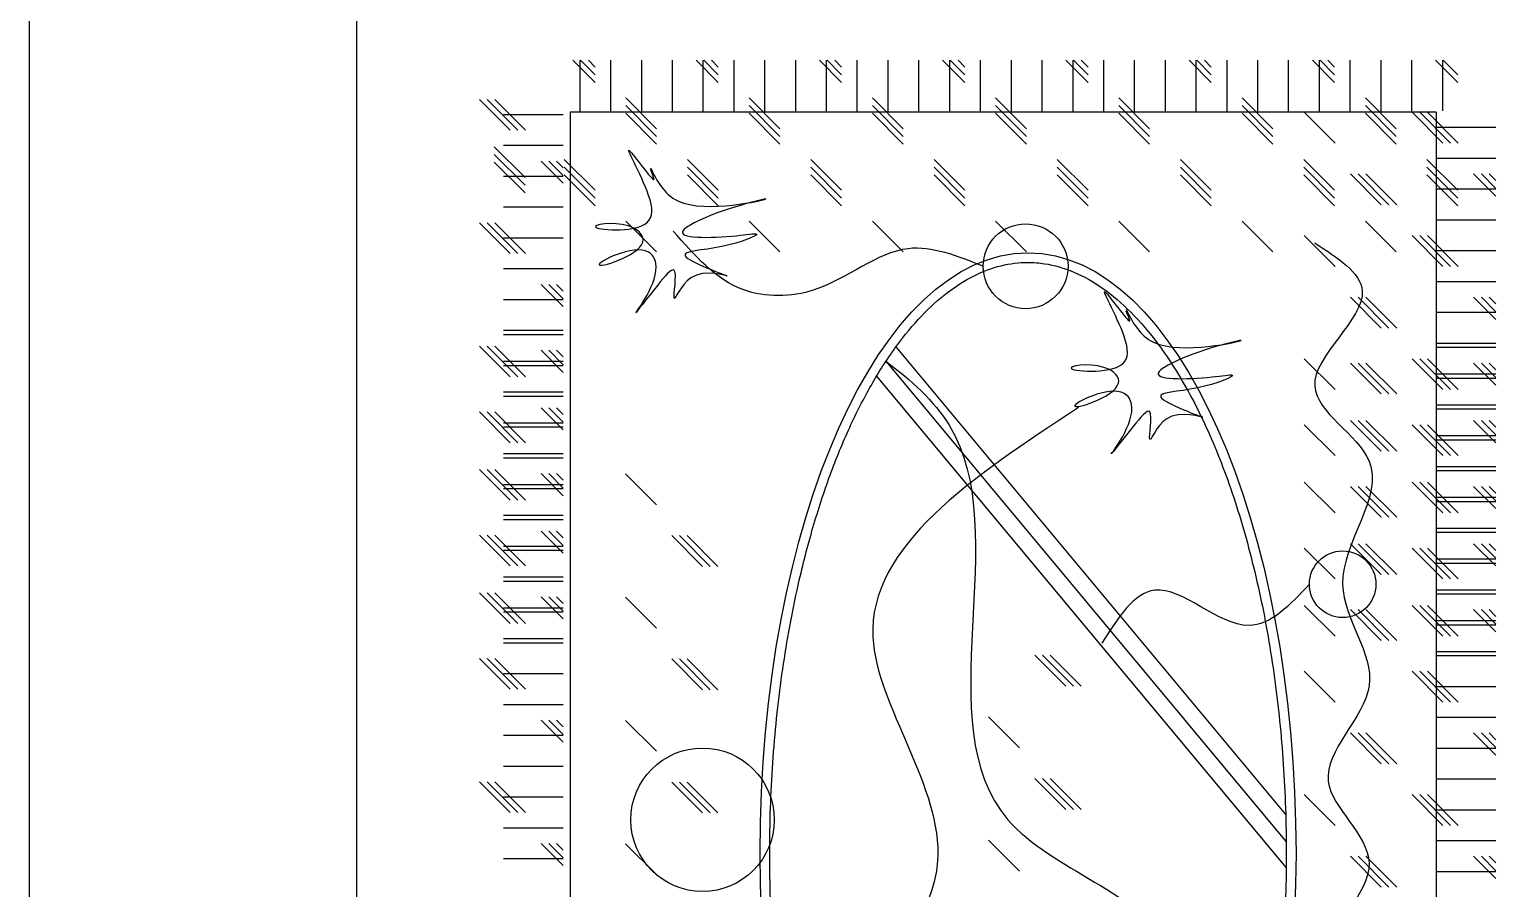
# Model space of a CAD drawing. Header units: inches. Extents: x 10.1 to 52.6, y 12.1 to 36.9.
# Drawn here: x 31.621 to 33.146, y 18.675 to 19.559 of the extents above; entities that cross this region are included whole.
import ezdxf

# ---------------------------------------------------------------- set-up
doc = ezdxf.new("R2010")
doc.units = ezdxf.units.IN
doc.header["$MEASUREMENT"] = 0
for name, color, linetype in [('02', 2, 'Continuous'), ('1', 1, 'Continuous'), ('4', 4, 'Continuous'), ('kadrbm', 4, 'Continuous')]:
    doc.layers.add(name, color=color, linetype=linetype)

# ---------------------------------------------------------------- blocks, each defined once
blk = doc.blocks.new('kadrbm')
at = {"layer": 'kadrbm', "color": 4}
blk.add_lwpolyline([(0, 0), (0, 24.7972), (21, 24.7972), (21, 0), (0, 0)], close=True, dxfattribs=at)
blk.add_lwpolyline([(20.6631, 0.3257), (20.6631, 24.4603), (0.3369, 24.4603), (0.3369, 0.3257), (20.6631, 0.3257)], dxfattribs=at)

msp = doc.modelspace()

# ---------------------------------------------------------------- linework, layer by layer
at = {"layer": '02'}
for p, q in [((32.204, 19.505, -0.3429), (32.1812, 19.5278, -0.3429)), ((32.1882, 19.5278, -0.3429), (32.1882, 19.4743, -0.3429)), ((32.204, 19.5129, -0.3429), (32.1891, 19.5278, -0.3429)), ((32.204, 19.5209, -0.3429), (32.1971, 19.5278, -0.3429)), ((32.2199, 19.5278, -0.3429), (32.2199, 19.4743, -0.3429)), ((32.2517, 19.5278, -0.3429), (32.2517, 19.4743, -0.3429)), ((32.2834, 19.5278, -0.3429), (32.2834, 19.4743, -0.3429)), ((32.331, 19.505, -0.3429), (32.3082, 19.5278, -0.3429)), ((32.3152, 19.5278, -0.3429), (32.3152, 19.4743, -0.3429)), ((32.331, 19.5129, -0.3429), (32.3161, 19.5278, -0.3429)), ((32.331, 19.5209, -0.3429), (32.3241, 19.5278, -0.3429)), ((32.3469, 19.5278, -0.3429), (32.3469, 19.4743, -0.3429)), ((32.3787, 19.5278, -0.3429), (32.3787, 19.4743, -0.3429)), ((32.4104, 19.5278, -0.3429), (32.4104, 19.4743, -0.3429)), ((32.458, 19.505, -0.3429), (32.4352, 19.5278, -0.3429)), ((32.4422, 19.5278, -0.3429), (32.4422, 19.4743, -0.3429)), ((32.458, 19.5129, -0.3429), (32.4431, 19.5278, -0.3429)), ((32.458, 19.5209, -0.3429), (32.4511, 19.5278, -0.3429)), ((32.4739, 19.5278, -0.3429), (32.4739, 19.4743, -0.3429)), ((32.5057, 19.5278, -0.3429), (32.5057, 19.4743, -0.3429)), ((32.5374, 19.5278, -0.3429), (32.5374, 19.4743, -0.3429)), ((32.585, 19.505, -0.3429), (32.5622, 19.5278, -0.3429)), ((32.5692, 19.5278, -0.3429), (32.5692, 19.4743, -0.3429)), ((32.585, 19.5129, -0.3429), (32.5701, 19.5278, -0.3429)), ((32.585, 19.5209, -0.3429), (32.5781, 19.5278, -0.3429)), ((32.6009, 19.5278, -0.3429), (32.6009, 19.4743, -0.3429)), ((32.6327, 19.5278, -0.3429), (32.6327, 19.4743, -0.3429)), ((32.6644, 19.5278, -0.3429), (32.6644, 19.4743, -0.3429)), ((32.712, 19.505, -0.3429), (32.6892, 19.5278, -0.3429)), ((32.6962, 19.5278, -0.3429), (32.6962, 19.4743, -0.3429)), ((32.712, 19.5129, -0.3429), (32.6971, 19.5278, -0.3429)), ((32.712, 19.5209, -0.3429), (32.7051, 19.5278, -0.3429)), ((32.7279, 19.5278, -0.3429), (32.7279, 19.4743, -0.3429)), ((32.7597, 19.5278, -0.3429), (32.7597, 19.4743, -0.3429)), ((32.7914, 19.5278, -0.3429), (32.7914, 19.4743, -0.3429)), ((32.839, 19.505, -0.3429), (32.8162, 19.5278, -0.3429)), ((32.8232, 19.5278, -0.3429), (32.8232, 19.4743, -0.3429)), ((32.839, 19.5129, -0.3429), (32.8241, 19.5278, -0.3429)), ((32.839, 19.5209, -0.3429), (32.8321, 19.5278, -0.3429)), ((32.8549, 19.5278, -0.3429), (32.8549, 19.4743, -0.3429)), ((32.8867, 19.5278, -0.3429), (32.8867, 19.4743, -0.3429)), ((32.9184, 19.5278, -0.3429), (32.9184, 19.4743, -0.3429)), ((32.966, 19.505, -0.3429), (32.9432, 19.5278, -0.3429)), ((32.9502, 19.5278, -0.3429), (32.9502, 19.4743, -0.3429)), ((32.966, 19.5129, -0.3429), (32.9511, 19.5278, -0.3429)), ((32.966, 19.5209, -0.3429), (32.9591, 19.5278, -0.3429)), ((32.9819, 19.5278, -0.3429), (32.9819, 19.4743, -0.3429)), ((33.0137, 19.5278, -0.3429), (33.0137, 19.4743, -0.3429)), ((33.0454, 19.5278, -0.3429), (33.0454, 19.4743, -0.3429)), ((33.093, 19.505, -0.3429), (33.0702, 19.5278, -0.3429)), ((33.0772, 19.5278, -0.3429), (33.0772, 19.4759, -0.3429)), ((33.093, 19.5129, -0.3429), (33.0781, 19.5278, -0.3429)), ((32.2675, 19.4574, -0.3429), (32.2358, 19.4891, -0.3429)), ((32.3945, 19.4574, -0.3429), (32.3628, 19.4891, -0.3429)), ((32.5215, 19.4574, -0.3429), (32.4898, 19.4891, -0.3429)), ((32.6485, 19.4574, -0.3429), (32.6168, 19.4891, -0.3429)), ((32.7755, 19.4574, -0.3429), (32.7438, 19.4891, -0.3429)), ((32.9025, 19.4574, -0.3429), (32.8708, 19.4891, -0.3429)), ((33.0295, 19.4574, -0.3429), (32.9978, 19.4891, -0.3429)), ((32.0849, 19.4875, -0.3429), (32.1166, 19.4558, -0.3429)), ((32.0928, 19.4875, -0.3429), (32.1245, 19.4558, -0.3429)), ((32.1007, 19.4875, -0.3429), (32.1325, 19.4558, -0.3429)), ((32.1783, 19.4743, -0.3429), (32.1783, 17.8922, -0.3429)), ((33.0707, 19.4743, -0.3429), (32.1783, 19.4743, -0.3429)), ((32.2675, 19.4494, -0.3429), (32.2358, 19.4812, -0.3429)), ((32.3945, 19.4494, -0.3429), (32.3628, 19.4812, -0.3429)), ((32.5215, 19.4494, -0.3429), (32.4898, 19.4812, -0.3429)), ((32.6485, 19.4494, -0.3429), (32.6168, 19.4812, -0.3429)), ((32.7755, 19.4494, -0.3429), (32.7438, 19.4812, -0.3429)), ((32.9025, 19.4494, -0.3429), (32.8708, 19.4812, -0.3429)), ((32.9348, 19.4743, -0.3429), (32.9666, 19.4426, -0.3429)), ((33.0295, 19.4494, -0.3429), (32.9978, 19.4812, -0.3429)), ((33.0459, 19.4743, -0.3429), (33.0777, 19.4426, -0.3429)), ((33.0539, 19.4743, -0.3429), (33.0856, 19.4426, -0.3429)), ((33.0618, 19.4743, -0.3429), (33.0936, 19.4426, -0.3429)), ((33.0707, 19.4743, -0.3429), (33.0707, 17.8922, -0.3429)), ((32.1712, 19.4717, -0.3429), (32.1096, 19.4717, -0.3429)), ((32.2675, 19.4415, -0.3429), (32.2358, 19.4732, -0.3429)), ((32.3945, 19.4415, -0.3429), (32.3628, 19.4732, -0.3429)), ((32.5215, 19.4415, -0.3429), (32.4898, 19.4732, -0.3429)), ((32.6485, 19.4415, -0.3429), (32.6168, 19.4732, -0.3429)), ((32.7755, 19.4415, -0.3429), (32.7438, 19.4732, -0.3429)), ((32.9025, 19.4415, -0.3429), (32.8708, 19.4732, -0.3429)), ((33.0295, 19.4415, -0.3429), (32.9978, 19.4732, -0.3429)), ((33.1323, 19.4585, -0.3429), (33.0707, 19.4585, -0.3429)), ((32.1319, 19.4071, -0.3429), (32.1002, 19.4388, -0.3429)), ((32.1319, 19.3991, -0.3429), (32.1002, 19.4309, -0.3429)), ((32.1712, 19.4399, -0.3429), (32.1096, 19.4399, -0.3429)), ((32.1319, 19.3912, -0.3429), (32.1002, 19.4229, -0.3429)), ((32.1484, 19.424, -0.3429), (32.1712, 19.4012, -0.3429)), ((32.1563, 19.424, -0.3429), (32.1712, 19.4091, -0.3429)), ((32.1642, 19.424, -0.3429), (32.1712, 19.4171, -0.3429)), ((32.204, 19.3939, -0.3429), (32.1723, 19.4256, -0.3429)), ((32.204, 19.3859, -0.3429), (32.1723, 19.4177, -0.3429)), ((32.331, 19.3939, -0.3429), (32.2993, 19.4256, -0.3429)), ((32.331, 19.3859, -0.3429), (32.2993, 19.4177, -0.3429)), ((32.458, 19.3939, -0.3429), (32.4263, 19.4256, -0.3429)), ((32.458, 19.3859, -0.3429), (32.4263, 19.4177, -0.3429)), ((32.585, 19.3939, -0.3429), (32.5533, 19.4256, -0.3429)), ((32.585, 19.3859, -0.3429), (32.5533, 19.4177, -0.3429)), ((32.712, 19.3939, -0.3429), (32.6803, 19.4256, -0.3429)), ((32.712, 19.3859, -0.3429), (32.6803, 19.4177, -0.3429)), ((32.839, 19.3939, -0.3429), (32.8073, 19.4256, -0.3429)), ((32.839, 19.3859, -0.3429), (32.8073, 19.4177, -0.3429)), ((32.966, 19.3939, -0.3429), (32.9343, 19.4256, -0.3429)), ((32.966, 19.3859, -0.3429), (32.9343, 19.4177, -0.3429)), ((33.093, 19.3939, -0.3429), (33.0613, 19.4256, -0.3429)), ((33.093, 19.3859, -0.3429), (33.0613, 19.4177, -0.3429)), ((33.1323, 19.4267, -0.3429), (33.0707, 19.4267, -0.3429)), ((32.1712, 19.4082, -0.3429), (32.1096, 19.4082, -0.3429)), ((32.204, 19.378, -0.3429), (32.1723, 19.4097, -0.3429)), ((32.331, 19.378, -0.3429), (32.2993, 19.4097, -0.3429)), ((32.458, 19.378, -0.3429), (32.4263, 19.4097, -0.3429)), ((32.585, 19.378, -0.3429), (32.5533, 19.4097, -0.3429)), ((32.712, 19.378, -0.3429), (32.6803, 19.4097, -0.3429)), ((32.839, 19.378, -0.3429), (32.8073, 19.4097, -0.3429)), ((32.966, 19.378, -0.3429), (32.9343, 19.4097, -0.3429)), ((32.9824, 19.4108, -0.3429), (33.0142, 19.3791, -0.3429)), ((32.9904, 19.4108, -0.3429), (33.0221, 19.3791, -0.3429)), ((32.9983, 19.4108, -0.3429), (33.0301, 19.3791, -0.3429)), ((33.093, 19.378, -0.3429), (33.0613, 19.4097, -0.3429)), ((33.1094, 19.4108, -0.3429), (33.1323, 19.388, -0.3429)), ((33.1174, 19.4108, -0.3429), (33.1323, 19.3959, -0.3429)), ((33.1253, 19.4108, -0.3429), (33.1323, 19.4039, -0.3429)), ((33.1323, 19.395, -0.3429), (33.0707, 19.395, -0.3429)), ((32.1712, 19.3764, -0.3429), (32.1096, 19.3764, -0.3429)), ((32.0849, 19.3605, -0.3429), (32.1166, 19.3288, -0.3429)), ((32.0928, 19.3605, -0.3429), (32.1245, 19.3288, -0.3429)), ((32.1007, 19.3605, -0.3429), (32.1325, 19.3288, -0.3429)), ((32.2675, 19.3304, -0.3429), (32.2358, 19.3621, -0.3429)), ((32.3945, 19.3304, -0.3429), (32.3628, 19.3621, -0.3429)), ((32.5215, 19.3304, -0.3429), (32.4898, 19.3621, -0.3429)), ((32.6485, 19.3304, -0.3429), (32.6168, 19.3621, -0.3429)), ((32.7755, 19.3304, -0.3429), (32.7438, 19.3621, -0.3429)), ((32.9025, 19.3304, -0.3429), (32.8708, 19.3621, -0.3429)), ((33.0295, 19.3304, -0.3429), (32.9978, 19.3621, -0.3429)), ((33.1323, 19.3632, -0.3429), (33.0707, 19.3632, -0.3429)), ((32.1712, 19.3447, -0.3429), (32.1096, 19.3447, -0.3429)), ((32.9348, 19.3473, -0.3429), (32.9666, 19.3156, -0.3429)), ((33.0459, 19.3473, -0.3429), (33.0777, 19.3156, -0.3429)), ((33.0539, 19.3473, -0.3429), (33.0856, 19.3156, -0.3429)), ((33.0618, 19.3473, -0.3429), (33.0936, 19.3156, -0.3429)), ((33.1323, 19.3315, -0.3429), (33.0707, 19.3315, -0.3429)), ((32.1712, 19.3129, -0.3429), (32.1096, 19.3129, -0.3429)), ((32.1484, 19.297, -0.3429), (32.1712, 19.2742, -0.3429)), ((32.1563, 19.297, -0.3429), (32.1712, 19.2821, -0.3429)), ((32.1642, 19.297, -0.3429), (32.1712, 19.2901, -0.3429)), ((33.1323, 19.2997, -0.3429), (33.0707, 19.2997, -0.3429)), ((32.1712, 19.2812, -0.3429), (32.1096, 19.2812, -0.3429)), ((32.9824, 19.2838, -0.3429), (33.0142, 19.2521, -0.3429)), ((32.9904, 19.2838, -0.3429), (33.0221, 19.2521, -0.3429)), ((32.9983, 19.2838, -0.3429), (33.0301, 19.2521, -0.3429)), ((33.1094, 19.2838, -0.3429), (33.1323, 19.261, -0.3429)), ((33.1174, 19.2838, -0.3429), (33.1323, 19.2689, -0.3429)), ((33.1253, 19.2838, -0.3429), (33.1323, 19.2769, -0.3429)), ((33.1323, 19.268, -0.3429), (33.0707, 19.268, -0.3429)), ((32.1712, 19.2494, -0.3429), (32.1096, 19.2494, -0.3429)), ((32.1712, 19.2451, -0.3429), (32.1096, 19.2451, -0.3429)), ((32.0849, 19.2335, -0.3429), (32.1166, 19.2018, -0.3429)), ((32.0928, 19.2335, -0.3429), (32.1245, 19.2018, -0.3429)), ((32.1007, 19.2335, -0.3429), (32.1325, 19.2018, -0.3429)), ((33.1323, 19.2362, -0.3429), (33.0707, 19.2362, -0.3429)), ((33.1323, 19.2319, -0.3429), (33.0707, 19.2319, -0.3429)), ((32.1712, 19.2177, -0.3429), (32.1096, 19.2177, -0.3429)), ((32.1484, 19.2292, -0.3429), (32.1712, 19.2064, -0.3429)), ((32.1563, 19.2292, -0.3429), (32.1712, 19.2143, -0.3429)), ((32.1642, 19.2292, -0.3429), (32.1712, 19.2223, -0.3429)), ((32.9348, 19.2203, -0.3429), (32.9666, 19.1886, -0.3429)), ((32.9824, 19.216, -0.3429), (33.0142, 19.1843, -0.3429)), ((32.9904, 19.216, -0.3429), (33.0221, 19.1843, -0.3429)), ((32.9983, 19.216, -0.3429), (33.0301, 19.1843, -0.3429)), ((33.0459, 19.2203, -0.3429), (33.0777, 19.1886, -0.3429)), ((33.0539, 19.2203, -0.3429), (33.0856, 19.1886, -0.3429)), ((33.0618, 19.2203, -0.3429), (33.0936, 19.1886, -0.3429)), ((33.1094, 19.216, -0.3429), (33.1323, 19.1932, -0.3429)), ((33.1174, 19.216, -0.3429), (33.1323, 19.2011, -0.3429)), ((33.1253, 19.216, -0.3429), (33.1323, 19.2091, -0.3429)), ((32.1712, 19.2133, -0.3429), (32.1096, 19.2133, -0.3429)), ((33.1323, 19.2045, -0.3429), (33.0707, 19.2045, -0.3429)), ((33.1323, 19.2001, -0.3429), (33.0707, 19.2001, -0.3429)), ((32.1712, 19.1859, -0.3429), (32.1096, 19.1859, -0.3429)), ((32.1712, 19.1816, -0.3429), (32.1096, 19.1816, -0.3429)), ((32.1484, 19.17, -0.3429), (32.1712, 19.1472, -0.3429)), ((32.1563, 19.17, -0.3429), (32.1712, 19.1551, -0.3429)), ((32.1642, 19.17, -0.3429), (32.1712, 19.1631, -0.3429)), ((33.1323, 19.1727, -0.3429), (33.0707, 19.1727, -0.3429)), ((32.0849, 19.1657, -0.3429), (32.1166, 19.134, -0.3429)), ((32.0928, 19.1657, -0.3429), (32.1245, 19.134, -0.3429)), ((32.1007, 19.1657, -0.3429), (32.1325, 19.134, -0.3429)), ((32.1712, 19.1542, -0.3429), (32.1096, 19.1542, -0.3429)), ((32.9824, 19.1568, -0.3429), (33.0142, 19.1251, -0.3429)), ((32.9904, 19.1568, -0.3429), (33.0221, 19.1251, -0.3429)), ((32.9983, 19.1568, -0.3429), (33.0301, 19.1251, -0.3429)), ((33.1323, 19.1684, -0.3429), (33.0707, 19.1684, -0.3429)), ((33.1094, 19.1568, -0.3429), (33.1323, 19.134, -0.3429)), ((33.1174, 19.1568, -0.3429), (33.1323, 19.1419, -0.3429)), ((33.1253, 19.1568, -0.3429), (33.1323, 19.1499, -0.3429)), ((32.1712, 19.1498, -0.3429), (32.1096, 19.1498, -0.3429)), ((32.9348, 19.1525, -0.3429), (32.9666, 19.1208, -0.3429)), ((33.0459, 19.1525, -0.3429), (33.0777, 19.1208, -0.3429)), ((33.0539, 19.1525, -0.3429), (33.0856, 19.1208, -0.3429)), ((33.0618, 19.1525, -0.3429), (33.0936, 19.1208, -0.3429)), ((33.1323, 19.141, -0.3429), (33.0707, 19.141, -0.3429)), ((33.1323, 19.1366, -0.3429), (33.0707, 19.1366, -0.3429)), ((32.1712, 19.1224, -0.3429), (32.1096, 19.1224, -0.3429)), ((32.1712, 19.1181, -0.3429), (32.1096, 19.1181, -0.3429)), ((33.1323, 19.1092, -0.3429), (33.0707, 19.1092, -0.3429)), ((32.0849, 19.1065, -0.3429), (32.1166, 19.0748, -0.3429)), ((32.0928, 19.1065, -0.3429), (32.1245, 19.0748, -0.3429)), ((32.1007, 19.1065, -0.3429), (32.1325, 19.0748, -0.3429)), ((32.1484, 19.1022, -0.3429), (32.1712, 19.0794, -0.3429)), ((32.1563, 19.1022, -0.3429), (32.1712, 19.0873, -0.3429)), ((32.1642, 19.1022, -0.3429), (32.1712, 19.0953, -0.3429)), ((32.2354, 19.1018, -0.3429), (32.2672, 19.0701, -0.3429)), ((32.9348, 19.0933, -0.3429), (32.9666, 19.0616, -0.3429)), ((33.0459, 19.0933, -0.3429), (33.0777, 19.0616, -0.3429)), ((33.0539, 19.0933, -0.3429), (33.0856, 19.0616, -0.3429)), ((33.0618, 19.0933, -0.3429), (33.0936, 19.0616, -0.3429)), ((33.1323, 19.1049, -0.3429), (33.0707, 19.1049, -0.3429)), ((32.1712, 19.0907, -0.3429), (32.1096, 19.0907, -0.3429)), ((32.1712, 19.0863, -0.3429), (32.1096, 19.0863, -0.3429)), ((32.9824, 19.089, -0.3429), (33.0142, 19.0573, -0.3429)), ((32.9904, 19.089, -0.3429), (33.0221, 19.0573, -0.3429)), ((32.9983, 19.089, -0.3429), (33.0301, 19.0573, -0.3429)), ((33.1323, 19.0775, -0.3429), (33.0707, 19.0775, -0.3429)), ((33.1094, 19.089, -0.3429), (33.1323, 19.0662, -0.3429)), ((33.1174, 19.089, -0.3429), (33.1323, 19.0741, -0.3429)), ((33.1253, 19.089, -0.3429), (33.1323, 19.0821, -0.3429)), ((33.1323, 19.0731, -0.3429), (33.0707, 19.0731, -0.3429)), ((32.1712, 19.0589, -0.3429), (32.1096, 19.0589, -0.3429)), ((32.1712, 19.0546, -0.3429), (32.1096, 19.0546, -0.3429)), ((32.0849, 19.0387, -0.3429), (32.1166, 19.007, -0.3429)), ((32.0928, 19.0387, -0.3429), (32.1245, 19.007, -0.3429)), ((32.1007, 19.0387, -0.3429), (32.1325, 19.007, -0.3429)), ((32.1484, 19.043, -0.3429), (32.1712, 19.0202, -0.3429)), ((32.1563, 19.043, -0.3429), (32.1712, 19.0281, -0.3429)), ((32.1642, 19.043, -0.3429), (32.1712, 19.0361, -0.3429)), ((32.283, 19.0383, -0.3429), (32.3148, 19.0066, -0.3429)), ((32.291, 19.0383, -0.3429), (32.3227, 19.0066, -0.3429)), ((32.2989, 19.0383, -0.3429), (32.3307, 19.0066, -0.3429)), ((33.1323, 19.0457, -0.3429), (33.0707, 19.0457, -0.3429)), ((33.1323, 19.0414, -0.3429), (33.0707, 19.0414, -0.3429)), ((32.1712, 19.0272, -0.3429), (32.1096, 19.0272, -0.3429)), ((32.1712, 19.0228, -0.3429), (32.1096, 19.0228, -0.3429)), ((32.9348, 19.0255, -0.3429), (32.9666, 18.9938, -0.3429)), ((32.9824, 19.0298, -0.3429), (33.0142, 18.9981, -0.3429)), ((32.9904, 19.0298, -0.3429), (33.0221, 18.9981, -0.3429)), ((32.9983, 19.0298, -0.3429), (33.0301, 18.9981, -0.3429)), ((33.0459, 19.0255, -0.3429), (33.0777, 18.9938, -0.3429)), ((33.0539, 19.0255, -0.3429), (33.0856, 18.9938, -0.3429)), ((33.0618, 19.0255, -0.3429), (33.0936, 18.9938, -0.3429)), ((33.1094, 19.0298, -0.3429), (33.1323, 19.007, -0.3429)), ((33.1174, 19.0298, -0.3429), (33.1323, 19.0149, -0.3429)), ((33.1253, 19.0298, -0.3429), (33.1323, 19.0229, -0.3429)), ((33.1323, 19.014, -0.3429), (33.0707, 19.014, -0.3429)), ((33.1323, 19.0096, -0.3429), (33.0707, 19.0096, -0.3429)), ((32.1712, 18.9954, -0.3429), (32.1096, 18.9954, -0.3429)), ((32.1712, 18.9911, -0.3429), (32.1096, 18.9911, -0.3429)), ((32.0849, 18.9795, -0.3429), (32.1166, 18.9478, -0.3429)), ((32.0928, 18.9795, -0.3429), (32.1245, 18.9478, -0.3429)), ((32.1007, 18.9795, -0.3429), (32.1325, 18.9478, -0.3429)), ((32.1484, 18.9752, -0.3429), (32.1712, 18.9524, -0.3429)), ((32.1563, 18.9752, -0.3429), (32.1712, 18.9603, -0.3429)), ((32.1642, 18.9752, -0.3429), (32.1712, 18.9683, -0.3429)), ((32.2354, 18.9748, -0.3429), (32.2672, 18.9431, -0.3429)), ((33.1323, 18.9822, -0.3429), (33.0707, 18.9822, -0.3429)), ((33.1323, 18.9779, -0.3429), (33.0707, 18.9779, -0.3429)), ((32.1712, 18.9637, -0.3429), (32.1096, 18.9637, -0.3429)), ((32.1712, 18.9593, -0.3429), (32.1096, 18.9593, -0.3429)), ((32.9348, 18.9663, -0.3429), (32.9666, 18.9346, -0.3429)), ((32.9824, 18.962, -0.3429), (33.0142, 18.9303, -0.3429)), ((32.9904, 18.962, -0.3429), (33.0221, 18.9303, -0.3429)), ((32.9983, 18.962, -0.3429), (33.0301, 18.9303, -0.3429)), ((33.0459, 18.9663, -0.3429), (33.0777, 18.9346, -0.3429)), ((33.0539, 18.9663, -0.3429), (33.0856, 18.9346, -0.3429)), ((33.0618, 18.9663, -0.3429), (33.0936, 18.9346, -0.3429)), ((33.1094, 18.962, -0.3429), (33.1323, 18.9392, -0.3429)), ((33.1174, 18.962, -0.3429), (33.1323, 18.9471, -0.3429)), ((33.1253, 18.962, -0.3429), (33.1323, 18.9551, -0.3429)), ((33.1323, 18.9505, -0.3429), (33.0707, 18.9505, -0.3429)), ((33.1323, 18.9461, -0.3429), (33.0707, 18.9461, -0.3429)), ((32.1712, 18.9319, -0.3429), (32.1096, 18.9319, -0.3429)), ((32.1712, 18.9276, -0.3429), (32.1096, 18.9276, -0.3429)), ((32.0849, 18.9117, -0.3429), (32.1166, 18.88, -0.3429)), ((32.0928, 18.9117, -0.3429), (32.1245, 18.88, -0.3429)), ((32.1007, 18.9117, -0.3429), (32.1325, 18.88, -0.3429)), ((32.283, 18.9113, -0.3429), (32.3148, 18.8796, -0.3429)), ((32.291, 18.9113, -0.3429), (32.3227, 18.8796, -0.3429)), ((32.2989, 18.9113, -0.3429), (32.3307, 18.8796, -0.3429)), ((32.6572, 18.9151, -0.3429), (32.689, 18.8833, -0.3429)), ((32.6652, 18.9151, -0.3429), (32.6969, 18.8833, -0.3429)), ((32.6731, 18.9151, -0.3429), (32.7049, 18.8833, -0.3429)), ((33.1323, 18.9187, -0.3429), (33.0707, 18.9187, -0.3429)), ((33.1323, 18.9144, -0.3429), (33.0707, 18.9144, -0.3429)), ((32.1712, 18.8958, -0.3429), (32.1096, 18.8958, -0.3429)), ((32.9348, 18.8985, -0.3429), (32.9666, 18.8668, -0.3429)), ((33.0459, 18.8985, -0.3429), (33.0777, 18.8668, -0.3429)), ((33.0539, 18.8985, -0.3429), (33.0856, 18.8668, -0.3429)), ((33.0618, 18.8985, -0.3429), (33.0936, 18.8668, -0.3429)), ((33.1323, 18.8826, -0.3429), (33.0707, 18.8826, -0.3429)), ((32.1712, 18.8641, -0.3429), (32.1096, 18.8641, -0.3429)), ((32.6096, 18.8516, -0.3429), (32.6414, 18.8198, -0.3429)), ((33.1323, 18.8509, -0.3429), (33.0707, 18.8509, -0.3429)), ((32.1484, 18.8482, -0.3429), (32.1712, 18.8254, -0.3429)), ((32.1563, 18.8482, -0.3429), (32.1712, 18.8333, -0.3429)), ((32.1642, 18.8482, -0.3429), (32.1712, 18.8413, -0.3429)), ((32.2354, 18.8478, -0.3429), (32.2672, 18.8161, -0.3429)), ((32.9824, 18.835, -0.3429), (33.0142, 18.8033, -0.3429)), ((32.9904, 18.835, -0.3429), (33.0221, 18.8033, -0.3429)), ((32.9983, 18.835, -0.3429), (33.0301, 18.8033, -0.3429)), ((33.1094, 18.835, -0.3429), (33.1323, 18.8122, -0.3429)), ((33.1174, 18.835, -0.3429), (33.1323, 18.8201, -0.3429)), ((33.1253, 18.835, -0.3429), (33.1323, 18.8281, -0.3429)), ((32.1712, 18.8323, -0.3429), (32.1096, 18.8323, -0.3429)), ((33.1323, 18.8191, -0.3429), (33.0707, 18.8191, -0.3429)), ((32.1712, 18.8006, -0.3429), (32.1096, 18.8006, -0.3429)), ((32.6572, 18.7881, -0.3429), (32.689, 18.7563, -0.3429)), ((32.6652, 18.7881, -0.3429), (32.6969, 18.7563, -0.3429)), ((32.6731, 18.7881, -0.3429), (32.7049, 18.7563, -0.3429)), ((33.1323, 18.7874, -0.3429), (33.0707, 18.7874, -0.3429)), ((32.0849, 18.7847, -0.3429), (32.1166, 18.753, -0.3429)), ((32.0928, 18.7847, -0.3429), (32.1245, 18.753, -0.3429)), ((32.1007, 18.7847, -0.3429), (32.1325, 18.753, -0.3429)), ((32.283, 18.7843, -0.3429), (32.3148, 18.7526, -0.3429)), ((32.291, 18.7843, -0.3429), (32.3227, 18.7526, -0.3429)), ((32.2989, 18.7843, -0.3429), (32.3307, 18.7526, -0.3429)), ((32.1712, 18.7688, -0.3429), (32.1096, 18.7688, -0.3429)), ((32.9348, 18.7715, -0.3429), (32.9666, 18.7398, -0.3429)), ((33.0459, 18.7715, -0.3429), (33.0777, 18.7398, -0.3429)), ((33.0539, 18.7715, -0.3429), (33.0856, 18.7398, -0.3429)), ((33.0618, 18.7715, -0.3429), (33.0936, 18.7398, -0.3429)), ((33.1323, 18.7556, -0.3429), (33.0707, 18.7556, -0.3429)), ((32.1712, 18.7371, -0.3429), (32.1096, 18.7371, -0.3429)), ((32.1484, 18.7212, -0.3429), (32.1712, 18.6984, -0.3429)), ((32.1563, 18.7212, -0.3429), (32.1712, 18.7063, -0.3429)), ((32.1642, 18.7212, -0.3429), (32.1712, 18.7143, -0.3429)), ((32.2354, 18.7208, -0.3429), (32.2672, 18.6891, -0.3429)), ((32.6096, 18.7246, -0.3429), (32.6414, 18.6928, -0.3429)), ((33.1323, 18.7239, -0.3429), (33.0707, 18.7239, -0.3429)), ((32.1712, 18.7053, -0.3429), (32.1096, 18.7053, -0.3429)), ((32.9824, 18.708, -0.3429), (33.0142, 18.6763, -0.3429)), ((32.9904, 18.708, -0.3429), (33.0221, 18.6763, -0.3429)), ((32.9983, 18.708, -0.3429), (33.0301, 18.6763, -0.3429)), ((33.1094, 18.708, -0.3429), (33.1323, 18.6852, -0.3429)), ((33.1174, 18.708, -0.3429), (33.1323, 18.6931, -0.3429)), ((33.1253, 18.708, -0.3429), (33.1323, 18.7011, -0.3429)), ((33.1323, 18.6921, -0.3429), (33.0707, 18.6921, -0.3429))]:
    msp.add_line(p, q, dxfattribs=at)
for centre, radius in [((32.6477, 19.3157, -0.3429), 0.0437), ((32.9744, 18.9882, -0.3429), 0.0343), ((32.3148, 18.7456, -0.3429), 0.0739)]:
    msp.add_circle(centre, radius, dxfattribs=at)
for points in [[(32.2611, 19.4171, -0.3429), (32.2893, 19.3831, -0.3429), (32.3799, 19.385, -0.3429), (32.3063, 19.3604, -0.3429), (32.295, 19.3529, -0.3429), (32.3497, 19.3472, -0.3429), (32.3704, 19.3491, -0.3429), (32.3346, 19.3359, -0.3429), (32.2969, 19.3265, -0.3429), (32.3403, 19.3057, -0.3429), (32.3026, 19.3038, -0.3429), (32.2856, 19.283, -0.3429), (32.2856, 19.3113, -0.3429), (32.2686, 19.2962, -0.3429), (32.246, 19.2679, -0.3429), (32.2667, 19.3189, -0.3429), (32.2592, 19.3302, -0.3429), (32.2083, 19.317, -0.3429), (32.2535, 19.3434, -0.3429), (32.2441, 19.3548, -0.3429), (32.2045, 19.3567, -0.3429), (32.2573, 19.3604, -0.3429), (32.2592, 19.3887, -0.3429), (32.2403, 19.434, -0.3429), (32.2648, 19.4057, -0.3429), (32.2611, 19.4152, -0.3429)], [(32.604, 19.3157, -0.3429), (32.5266, 19.3338, -0.3429), (32.4298, 19.2914, -0.3429), (32.3572, 19.2914, -0.3429), (32.2846, 19.352, -0.3429)], [(32.9456, 19.3397, -0.3429), (32.9946, 19.2905, -0.3429), (32.9456, 19.1923, -0.3429), (33.0016, 19.1151, -0.3429), (32.9744, 18.9882, -0.3429), (33.0016, 18.8835, -0.3429), (32.9596, 18.7853, -0.3429), (33.0016, 18.7011, -0.3429), (32.9666, 18.6028, -0.3429), (33.0086, 18.5467, -0.3429), (32.9596, 18.4625, -0.3429), (32.9876, 18.3221, -0.3429), (32.9547, 18.2687, -0.3429)], [(32.7512, 19.2715, -0.3429), (32.7795, 19.2375, -0.3429), (32.87, 19.2394, -0.3429), (32.7965, 19.2149, -0.3429), (32.7852, 19.2073, -0.3429), (32.8398, 19.2017, -0.3429), (32.8606, 19.2036, -0.3429), (32.8248, 19.1904, -0.3429), (32.787, 19.1809, -0.3429), (32.8304, 19.1601, -0.3429), (32.7927, 19.1583, -0.3429), (32.7757, 19.1375, -0.3429), (32.7757, 19.1658, -0.3429), (32.7587, 19.1507, -0.3429), (32.7361, 19.1224, -0.3429), (32.7569, 19.1734, -0.3429), (32.7493, 19.1847, -0.3429), (32.6984, 19.1715, -0.3429), (32.7437, 19.1979, -0.3429), (32.7342, 19.2092, -0.3429), (32.6946, 19.2111, -0.3429), (32.7474, 19.2149, -0.3429), (32.7493, 19.2432, -0.3429), (32.7305, 19.2885, -0.3429), (32.755, 19.2602, -0.3429), (32.7512, 19.2696, -0.3429)], [(32.7021, 19.1701, -0.3429), (32.4903, 18.9336, -0.3429), (32.5569, 18.7032, -0.3429), (32.4903, 18.5455, -0.3429), (32.6235, 18.1817, -0.3429), (32.7687, 18.0604, -0.3429), (32.6245, 17.8922, -0.3429)], [(32.9402, 18.9882, -0.3429), (32.8776, 18.9457, -0.3429), (32.7808, 18.9821, -0.3429), (32.7263, 18.9275, -0.3429)]]:
    msp.add_spline(points, degree=3, dxfattribs=at)
msp.add_open_spline([(32.5038, 19.2179, -0.3429), (32.5297, 19.1981, -0.3429), (32.6578, 19.0861, -0.3429), (32.4968, 18.7397, -0.3429), (32.8467, 18.6499, -0.3429), (32.792, 18.4112, -0.3429), (32.9948, 18.3019, -0.3429), (32.9443, 18.1757, -0.3429), (32.92, 18.115, -0.3429)], degree=3, knots=[30.386398, 30.386398, 30.386398, 30.386398, 124.283033, 535.060141, 750.712023, 936.222926, 1121.695997, 1294.16589, 1294.16589, 1294.16589, 1294.16589], dxfattribs=at)
at = {"layer": '1'}
for p, q in [((32.514, 19.2326, -0.3429), (32.9157, 18.7506, -0.3429)), ((32.5038, 19.2179, -0.3429), (32.9163, 18.723, -0.3429)), ((32.4941, 19.2025, -0.3429), (32.9162, 18.6961, -0.3429))]:
    msp.add_line(p, q, dxfattribs=at)
msp.add_open_spline([(32.6502, 19.3196, -0.3429), (32.6409, 19.3196, -0.3429), (32.6316, 19.3185, -0.3429), (32.6131, 19.3139, -0.3429), (32.6039, 19.3105, -0.3429), (32.5854, 19.3013, -0.3429), (32.5762, 19.2955, -0.3429), (32.5581, 19.2817, -0.3429), (32.5491, 19.2736, -0.3429), (32.5315, 19.2551, -0.3429), (32.5229, 19.2448, -0.3429), (32.5062, 19.2219, -0.3429), (32.498, 19.2094, -0.3429), (32.4824, 19.1824, -0.3429), (32.4749, 19.1679, -0.3429), (32.4606, 19.1372, -0.3429), (32.4538, 19.1209, -0.3429), (32.4411, 19.0866, -0.3429), (32.4351, 19.0687, -0.3429), (32.4241, 19.0315, -0.3429), (32.4191, 19.0122, -0.3429), (32.4081, 18.9647, -0.3429), (32.4027, 18.9359, -0.3429), (32.3938, 18.8767, -0.3429), (32.3904, 18.8464, -0.3429), (32.3856, 18.7849, -0.3429), (32.3843, 18.7537, -0.3429), (32.3838, 18.6912, -0.3429), (32.3846, 18.66, -0.3429), (32.3883, 18.5981, -0.3429), (32.3912, 18.5675, -0.3429), (32.3991, 18.5076, -0.3429), (32.404, 18.4783, -0.3429), (32.4159, 18.4219, -0.3429), (32.4227, 18.3947, -0.3429), (32.4382, 18.3431, -0.3429), (32.4468, 18.3186, -0.3429), (32.4656, 18.273, -0.3429), (32.4757, 18.2519, -0.3429), (32.4954, 18.2166, -0.3429), (32.5048, 18.2019, -0.3429), (32.5242, 18.1753, -0.3429), (32.5343, 18.1635, -0.3429), (32.5548, 18.143, -0.3429), (32.5653, 18.1342, -0.3429), (32.5847, 18.1211, -0.3429), (32.5936, 18.1162, -0.3429), (32.6114, 18.1087, -0.3429), (32.6203, 18.1059, -0.3429), (32.6381, 18.1026, -0.3429), (32.647, 18.102, -0.3429), (32.6649, 18.103, -0.3429), (32.6738, 18.1045, -0.3429), (32.6916, 18.1096, -0.3429), (32.7005, 18.1133, -0.3429), (32.7182, 18.1227, -0.3429), (32.7271, 18.1285, -0.3429), (32.7445, 18.1423, -0.3429), (32.7531, 18.1502, -0.3429), (32.77, 18.1683, -0.3429), (32.7783, 18.1783, -0.3429), (32.7944, 18.2004, -0.3429), (32.8022, 18.2124, -0.3429), (32.8173, 18.2384, -0.3429), (32.8245, 18.2523, -0.3429), (32.8383, 18.2817, -0.3429), (32.8449, 18.2973, -0.3429), (32.8573, 18.3299, -0.3429), (32.8632, 18.347, -0.3429), (32.8762, 18.3897, -0.3429), (32.883, 18.4159, -0.3429), (32.8948, 18.4703, -0.3429), (32.8997, 18.4986, -0.3429), (32.9078, 18.5564, -0.3429), (32.9109, 18.586, -0.3429), (32.9151, 18.6459, -0.3429), (32.9162, 18.6762, -0.3429), (32.9164, 18.7368, -0.3429), (32.9155, 18.7671, -0.3429), (32.9117, 18.8272, -0.3429), (32.9088, 18.8568, -0.3429), (32.9011, 18.9149, -0.3429), (32.8963, 18.9433, -0.3429), (32.8849, 18.9981, -0.3429), (32.8782, 19.0246, -0.3429), (32.8634, 19.075, -0.3429), (32.8551, 19.0989, -0.3429), (32.8371, 19.1436, -0.3429), (32.8274, 19.1644, -0.3429), (32.8067, 19.2026, -0.3429), (32.7958, 19.2198, -0.3429), (32.7754, 19.2474, -0.3429), (32.766, 19.2584, -0.3429), (32.7469, 19.2777, -0.3429), (32.7371, 19.286, -0.3429), (32.7173, 19.2999, -0.3429), (32.7074, 19.3055, -0.3429), (32.6874, 19.3139, -0.3429), (32.6773, 19.3168, -0.3429), (32.6616, 19.3192, -0.3429), (32.6559, 19.3196, -0.3429), (32.6502, 19.3196, -0.3429)], degree=3, knots=[0, 0, 0, 0, 0.10945, 0.10945, 0.218899, 0.218899, 0.328349, 0.328349, 0.437799, 0.437799, 0.547248, 0.547248, 0.656698, 0.656698, 0.766148, 0.766148, 0.875597, 0.875597, 0.985047, 0.985047, 1.094497, 1.094497, 1.247035, 1.247035, 1.399572, 1.399572, 1.55211, 1.55211, 1.704648, 1.704648, 1.857186, 1.857186, 2.009724, 2.009724, 2.162262, 2.162262, 2.314799, 2.314799, 2.467337, 2.467337, 2.594348, 2.594348, 2.721359, 2.721359, 2.84837, 2.84837, 2.953729, 2.953729, 3.059088, 3.059088, 3.164447, 3.164447, 3.269805, 3.269805, 3.375164, 3.375164, 3.480523, 3.480523, 3.585882, 3.585882, 3.69124, 3.69124, 3.796599, 3.796599, 3.901958, 3.901958, 4.007317, 4.007317, 4.112676, 4.112676, 4.26077, 4.26077, 4.408864, 4.408864, 4.556958, 4.556958, 4.705052, 4.705052, 4.853146, 4.853146, 5.00124, 5.00124, 5.149334, 5.149334, 5.297429, 5.297429, 5.445523, 5.445523, 5.593617, 5.593617, 5.741711, 5.741711, 5.860163, 5.860163, 5.978615, 5.978615, 6.097067, 6.097067, 6.215519, 6.215519, 6.283185, 6.283185, 6.283185, 6.283185], dxfattribs=at)
at = {"layer": '4'}
msp.add_ellipse((32.6502, 18.711, -0.3429), major_axis=(0, 0.6186), ratio=0.446411, dxfattribs=at)

# ---------------------------------------------------------------- block references
at = {"layer": 'kadrbm'}
msp.add_blockref('kadrbm', (31.6213, 12.0665), dxfattribs=at)

doc.saveas('drawing.dxf')
